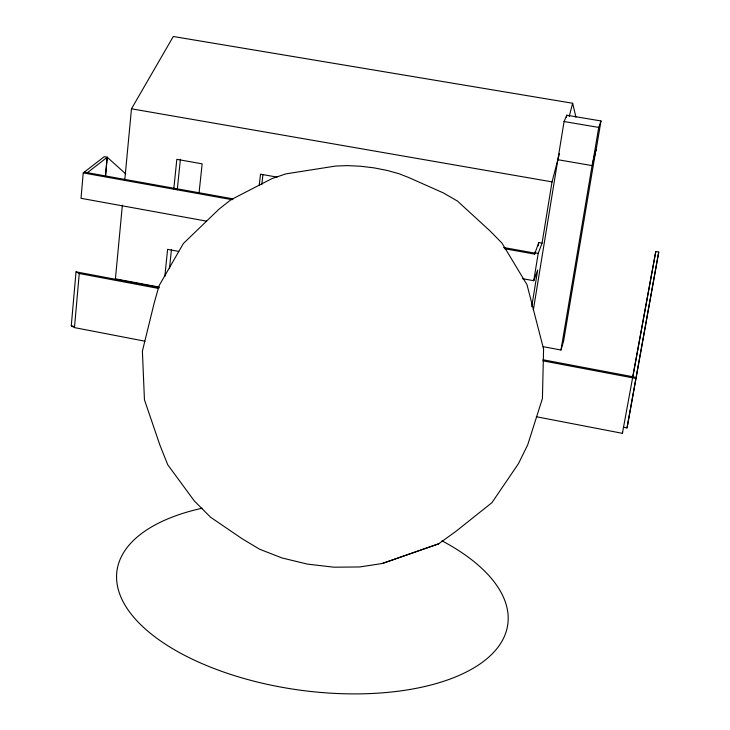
<?xml version="1.0" encoding="UTF-8"?>
<svg xmlns="http://www.w3.org/2000/svg" width="730" height="730" viewBox="0 0 730 730"><rect width="100%" height="100%" fill="white"/><g stroke="black" fill="none" stroke-linecap="round" stroke-linejoin="round"><path stroke-width="1.09" d="M105.558 176.058L107.273 157.215L104.253 156.676L83.238 172.928L81.012 198.304L206.526 221.144M144.914 341.193L74.469 327.606L71.266 325.854L76.029 271.852L158.912 287.456M74.469 327.606L79.26 273.513L76.029 271.852M105.439 176.039L107.164 157.196L125.77 173.922M122.375 205.176L115.413 278.842L159.259 287.1M124.757 180.018L131.482 108.806L173.284 36.5L572.658 103.258L575.933 117.192M164.807 276.579L167.599 249.35L178.777 251.421M173.804 188.833L176.824 159.341L202.155 163.839L199.098 192.547M177.262 189.736L180.401 159.304M169.46 268.676L171.44 249.514M259.232 185.265L260.519 174.187L277.071 177.116M261.796 184.462L262.955 174.543M504.384 248.674L534.625 254.113L538.767 242.524L542.071 243.117L552.035 181.879L559.499 153.419M534.625 254.113L535.209 251.823M538.229 245.827L538.767 242.524M522.552 278.668L533.758 280.712L538.192 253.392L542.071 243.117M531.714 306.737L537.691 270.018L533.758 280.712M533.32 310.131L564.071 121.554L566.781 115.212L600.991 120.961L596.301 148.737L592.286 165.628L557.848 159.706M566.416 117.43L566.781 115.212M543.303 346.704L560.978 350.017L592.085 165.591L595.844 149.75M592.286 165.628L598.737 127.403L600.991 120.961M595.908 149.823L563.633 340.937L560.978 350.017M623.502 427.26L627.034 427.935L658.734 252.069L655.777 251.549L622.407 433.328L536.304 416.721M627.034 427.935L658.734 252.069M655.777 251.549L632.764 377.054M622.407 433.328L622.617 432.187M569.19 116.481L572.658 103.258M87.399 172.681L107.273 157.215M438.63 543.823L455.794 531.449L491.901 502.705L518.437 463.687L527.662 444.971L542.417 398.525L543.576 349.022L526.987 284.663L501.975 243.099L490.067 230.972L457.418 201.033L443.393 192.939L408.818 177.572L398.981 173.713L387.119 170.418L374.006 167.864L360.483 166.23L347.398 165.61L335.599 166.048L285.795 173.895L271.898 178.631L230.917 199.764L219.1 209.072L183.385 243.491L159.103 285.64L154.276 302.676L142.386 351.139L144.449 399.812L159.98 445.291L167.736 464.745L194.299 500.935L210.614 517.251L241.986 538.649L259.606 549.234L281.962 557.948L307.394 564.108L333.966 567.192L359.598 566.964L382.328 563.487L438.63 543.823L382.328 563.487M632.472 377.793L634.379 377.045L543.074 359.771M564.071 121.554L598.737 127.403M131.482 108.806L552.035 181.879M534.834 252.79L538.192 253.392M84.278 172.125L233.226 198.898M503.581 247.497L534.99 253.146M83.238 172.928L232.204 199.719M79.26 273.513L158.775 288.496M542.892 360.839L636.022 378.469M71.266 325.854L73.511 326.292M442.024 540.848A197.246 93.367 7.8 0 1 447.928 679.822A197.246 93.367 7.8 0 1 160.308 640.758A197.246 93.367 7.8 0 1 202.018 508.244"/></g></svg>
